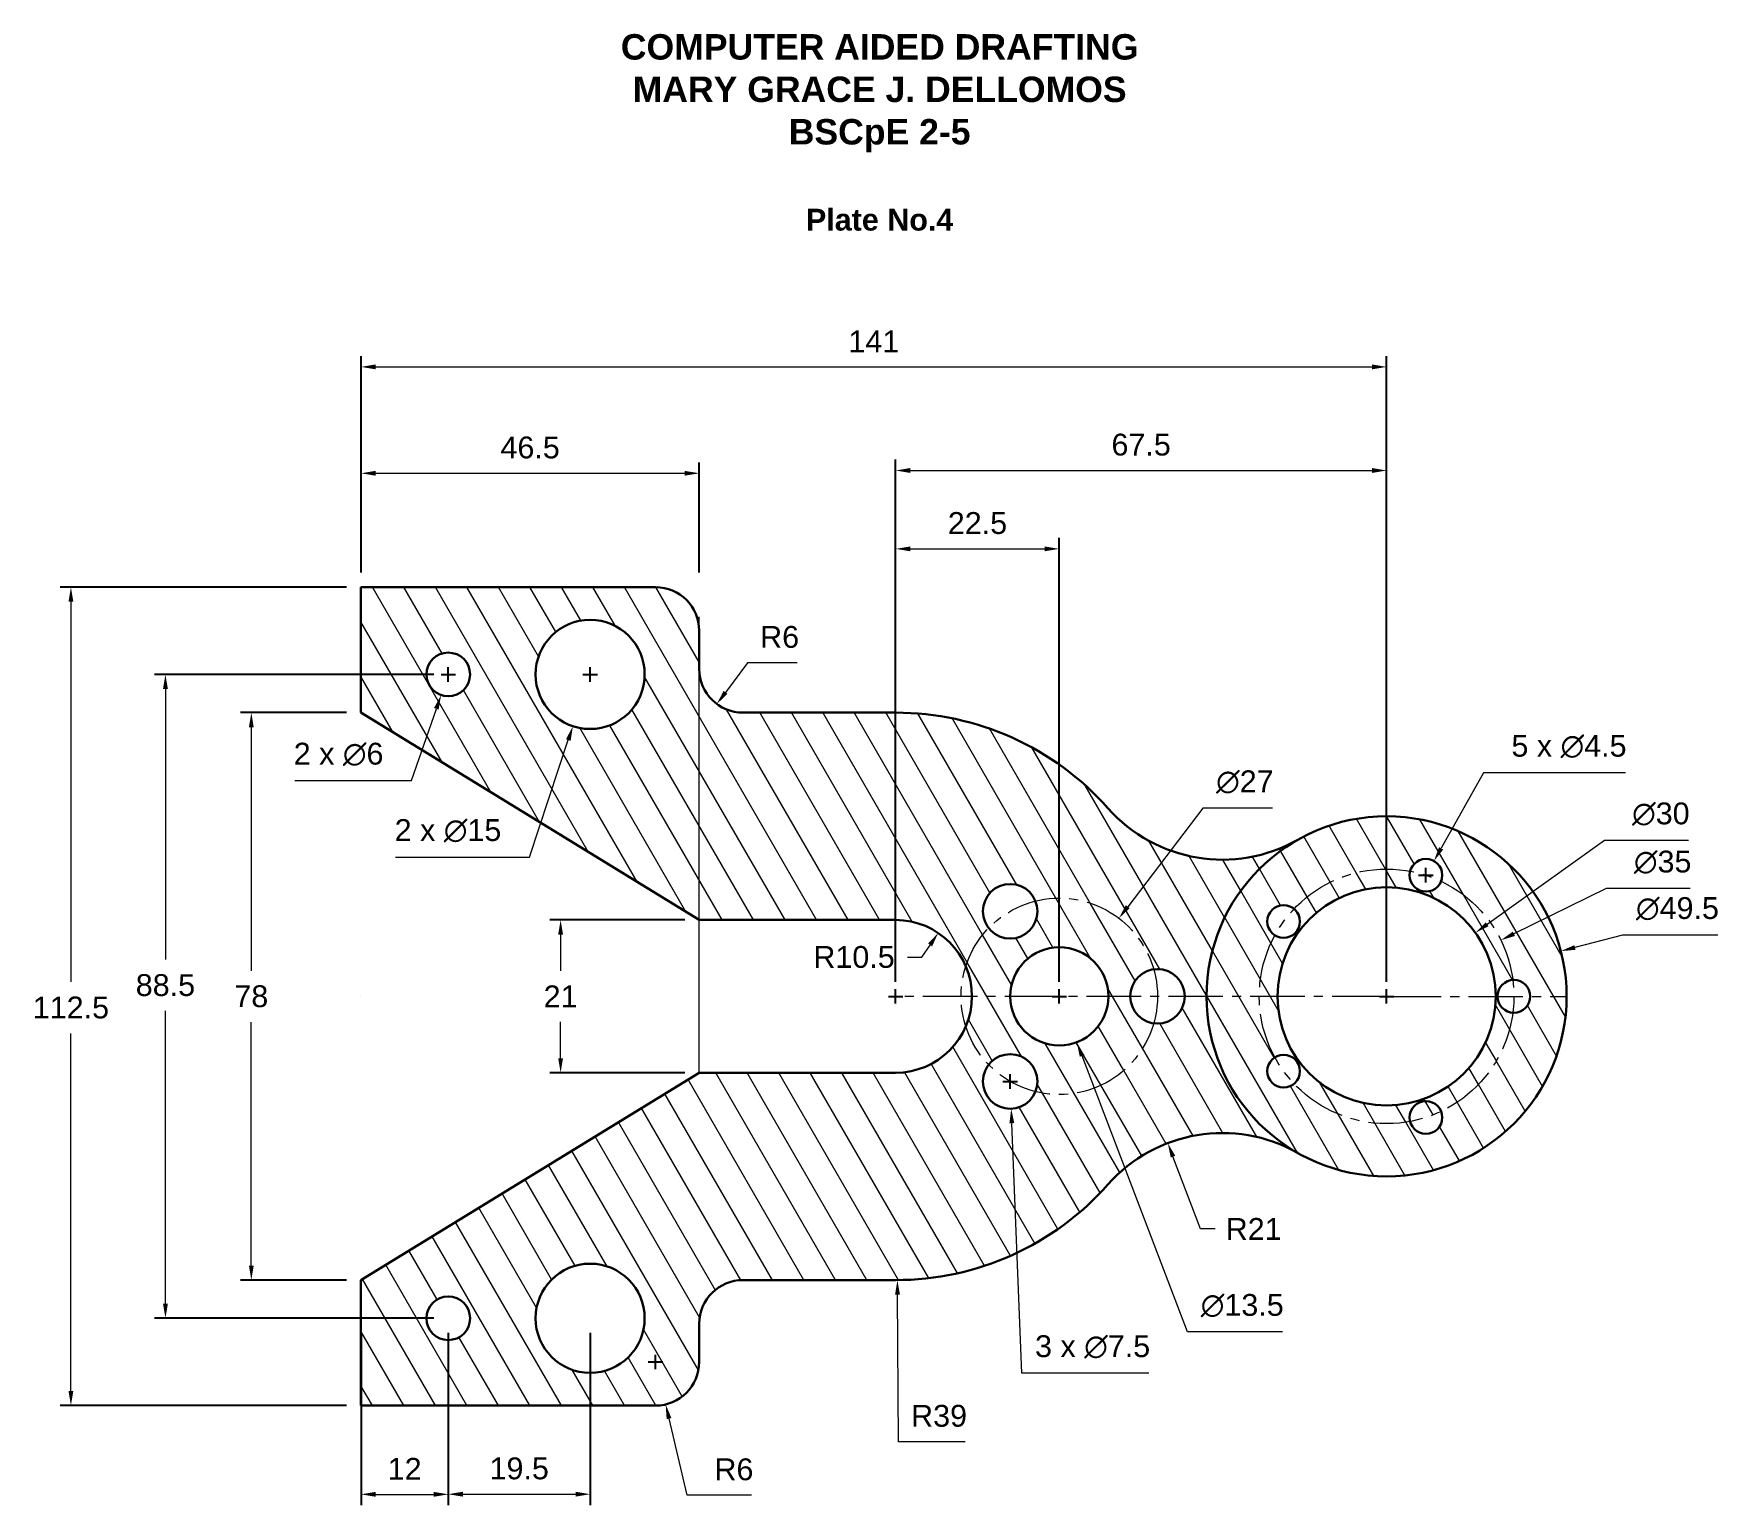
# Model space of a CAD drawing. Header units: inches. Extents: x 124 to 1591, y 61 to 1279.
# Drawn here: x 1358.8 to 1590.8, y 1077.1 to 1279.3 of the extents above; entities outside this region: 1.
import ezdxf

# ---------------------------------------------------------------- set-up
doc = ezdxf.new("R2010")
doc.units = ezdxf.units.IN
doc.header["$LTSCALE"] = 0.03937
doc.header["$MEASUREMENT"] = 0
doc.linetypes.add('CENTER2', pattern=[28.575, 19.05, -3.175, 3.175, -3.175])
for name, color, linetype, lineweight, true_color in [('centerline', 7, 'CENTER2', 13, 0xf1c400), ('construction', 7, 'Continuous', 9, 0x485cc7), ('dimension', 7, 'Continuous', 13, 0x31b700)]:
    doc.layers.add(name, color=color, linetype=linetype, lineweight=lineweight, true_color=true_color)
doc.layers.add('object line', color=7, linetype='Continuous', lineweight=30)
doc.styles.get("Standard").update_dxf_attribs({"font": 'arial.ttf'})
doc.dimstyles.new('grace', dxfattribs={"dimtxt": 3, "dimasz": 2, "dimexe": 1.5, "dimexo": 2, "dimgap": 2, "dimtad": 1, "dimtih": 1, "dimtoh": 1, "dimdec": 3, "dimdsep": 46, "dimtxsty": 'Standard', "dimcen": 1, "dimclrd": 256, "dimclrt": 256, "dimadec": 0, "dimazin": 0, "dimtfac": 1, "dimtdec": 3, "dimtofl": 0, "dimtmove": 0, "dimatfit": 3, "dimfxl": 0.03937, "dimlwd": -1, "dimarcsym": 0})

# ---------------------------------------------------------------- blocks, each defined once
blk = doc.blocks.new('*D2')
at = {"layer": 'Defpoints', "color": 0, "transparency": 16777216}
for p in [(1403.83, 1203.28), (1363.95, 1090.78), (1403.83, 1090.78)]:
    blk.add_point(p, dxfattribs=at)
at = {"layer": 'dimension', "color": 0, "lineweight": -2, "transparency": 16777216}
for p, q in [((1401.83, 1203.28), (1362.45, 1203.28)), ((1401.83, 1090.78), (1362.45, 1090.78))]:
    blk.add_line(p, q, dxfattribs=at)
at = {"layer": 'dimension', "transparency": 16777216}
for p, q in [((1363.95, 1201.28), (1363.95, 1149.01)), ((1363.95, 1092.78), (1363.95, 1141.94))]:
    blk.add_line(p, q, dxfattribs=at)
for points in [[(1363.62, 1201.28), (1364.28, 1201.28), (1363.95, 1203.28)], [(1363.62, 1092.78), (1364.28, 1092.78), (1363.95, 1090.78)]]:
    blk.add_solid(points, dxfattribs=at)
at = {"layer": 'dimension', "transparency": 16777216, "insert": (1363.95, 1145.48), "char_height": 3, "attachment_point": 5}
blk.add_mtext('112.5', dxfattribs=at)
blk = doc.blocks.new('*D3')
at = {"layer": 'Defpoints', "color": 0, "transparency": 16777216}
for p in [(1403.83, 1186.03), (1388.75, 1108.03), (1403.83, 1108.03)]:
    blk.add_point(p, dxfattribs=at)
at = {"layer": 'dimension', "color": 0, "lineweight": -2, "transparency": 16777216}
for p, q in [((1401.83, 1186.03), (1387.25, 1186.03)), ((1401.83, 1108.03), (1387.25, 1108.03))]:
    blk.add_line(p, q, dxfattribs=at)
at = {"layer": 'dimension', "transparency": 16777216}
for p, q in [((1388.75, 1184.03), (1388.75, 1150.56)), ((1388.75, 1110.03), (1388.75, 1143.5))]:
    blk.add_line(p, q, dxfattribs=at)
for points in [[(1388.42, 1184.03), (1389.08, 1184.03), (1388.75, 1186.03)], [(1388.42, 1110.03), (1389.08, 1110.03), (1388.75, 1108.03)]]:
    blk.add_solid(points, dxfattribs=at)
at = {"layer": 'dimension', "transparency": 16777216, "insert": (1388.75, 1147.03), "char_height": 3, "attachment_point": 5}
blk.add_mtext('78', dxfattribs=at)
blk = doc.blocks.new('*D4')
at = {"layer": 'Defpoints', "color": 0, "transparency": 16777216}
for p in [(1415.83, 1191.28), (1376.94, 1102.78), (1415.83, 1102.78)]:
    blk.add_point(p, dxfattribs=at)
at = {"layer": 'dimension', "color": 0, "lineweight": -2, "transparency": 16777216}
for p, q in [((1413.83, 1191.28), (1375.44, 1191.28)), ((1413.83, 1102.78), (1375.44, 1102.78))]:
    blk.add_line(p, q, dxfattribs=at)
at = {"layer": 'dimension', "transparency": 16777216}
for p, q in [((1376.94, 1189.28), (1376.94, 1152.1)), ((1376.94, 1104.78), (1376.94, 1145.03))]:
    blk.add_line(p, q, dxfattribs=at)
for points in [[(1376.61, 1189.28), (1377.28, 1189.28), (1376.94, 1191.28)], [(1376.61, 1104.78), (1377.28, 1104.78), (1376.94, 1102.78)]]:
    blk.add_solid(points, dxfattribs=at)
at = {"layer": 'dimension', "transparency": 16777216, "insert": (1376.94, 1148.56), "char_height": 3, "attachment_point": 5}
blk.add_mtext('88.5', dxfattribs=at)
blk = doc.blocks.new('*D5')
at = {"layer": 'Defpoints', "color": 0, "transparency": 16777216}
for p in [(1544.83, 1233.55), (1403.83, 1203.28), (1544.83, 1149.9)]:
    blk.add_point(p, dxfattribs=at)
at = {"layer": 'dimension', "color": 0, "lineweight": -2, "transparency": 16777216}
for p, q in [((1403.83, 1205.28), (1403.83, 1235.05)), ((1544.83, 1151.9), (1544.83, 1235.05))]:
    blk.add_line(p, q, dxfattribs=at)
at = {"layer": 'dimension', "transparency": 16777216}
blk.add_line((1405.83, 1233.55), (1542.83, 1233.55), dxfattribs=at)
for points in [[(1405.83, 1233.89), (1405.83, 1233.22), (1403.83, 1233.55)], [(1542.83, 1233.89), (1542.83, 1233.22), (1544.83, 1233.55)]]:
    blk.add_solid(points, dxfattribs=at)
at = {"layer": 'dimension', "transparency": 16777216, "insert": (1474.33, 1237.06), "char_height": 3, "attachment_point": 5}
blk.add_mtext('141', dxfattribs=at)
blk = doc.blocks.new('*D6')
at = {"layer": 'Defpoints', "color": 0, "transparency": 16777216}
for p in [(1450.33, 1218.93), (1403.83, 1203.28), (1450.33, 1203.28)]:
    blk.add_point(p, dxfattribs=at)
at = {"layer": 'dimension', "color": 0, "lineweight": -2, "transparency": 16777216}
for p, q in [((1403.83, 1205.28), (1403.83, 1220.43)), ((1450.33, 1205.28), (1450.33, 1220.43))]:
    blk.add_line(p, q, dxfattribs=at)
at = {"layer": 'dimension', "transparency": 16777216}
blk.add_line((1405.83, 1218.93), (1448.33, 1218.93), dxfattribs=at)
for points in [[(1405.83, 1219.26), (1405.83, 1218.6), (1403.83, 1218.93)], [(1448.33, 1219.26), (1448.33, 1218.6), (1450.33, 1218.93)]]:
    blk.add_solid(points, dxfattribs=at)
at = {"layer": 'dimension', "transparency": 16777216, "insert": (1427.08, 1222.46), "char_height": 3, "attachment_point": 5}
blk.add_mtext('46.5', dxfattribs=at)
blk = doc.blocks.new('*D7')
at = {"layer": 'Defpoints', "color": 0, "transparency": 16777216}
for p in [(1544.83, 1219.31), (1477.33, 1147.03), (1544.83, 1147.03)]:
    blk.add_point(p, dxfattribs=at)
at = {"layer": 'dimension', "color": 0, "lineweight": -2, "transparency": 16777216}
for p, q in [((1477.33, 1149.03), (1477.33, 1220.81)), ((1544.83, 1149.03), (1544.83, 1220.81))]:
    blk.add_line(p, q, dxfattribs=at)
at = {"layer": 'dimension', "transparency": 16777216}
blk.add_line((1479.33, 1219.31), (1542.83, 1219.31), dxfattribs=at)
for points in [[(1479.33, 1219.65), (1479.33, 1218.98), (1477.33, 1219.31)], [(1542.83, 1219.65), (1542.83, 1218.98), (1544.83, 1219.31)]]:
    blk.add_solid(points, dxfattribs=at)
at = {"layer": 'dimension', "transparency": 16777216, "insert": (1511.08, 1222.85), "char_height": 3, "attachment_point": 5}
blk.add_mtext('67.5', dxfattribs=at)
blk = doc.blocks.new('*D8')
at = {"layer": 'Defpoints', "color": 0, "transparency": 16777216}
for p in [(1499.83, 1208.54), (1477.33, 1147.03), (1499.83, 1147.03)]:
    blk.add_point(p, dxfattribs=at)
at = {"layer": 'dimension', "color": 0, "lineweight": -2, "transparency": 16777216}
for p, q in [((1477.33, 1149.03), (1477.33, 1210.04)), ((1499.83, 1149.03), (1499.83, 1210.04))]:
    blk.add_line(p, q, dxfattribs=at)
at = {"layer": 'dimension', "transparency": 16777216}
blk.add_line((1479.33, 1208.54), (1497.83, 1208.54), dxfattribs=at)
for points in [[(1479.33, 1208.87), (1479.33, 1208.21), (1477.33, 1208.54)], [(1497.83, 1208.87), (1497.83, 1208.21), (1499.83, 1208.54)]]:
    blk.add_solid(points, dxfattribs=at)
at = {"layer": 'dimension', "transparency": 16777216, "insert": (1488.58, 1212.07), "char_height": 3, "attachment_point": 5}
blk.add_mtext('22.5', dxfattribs=at)
blk = doc.blocks.new('*D9')
at = {"layer": 'Defpoints', "color": 0, "transparency": 16777216}
for p in [(1450.33, 1157.53), (1431.27, 1136.53), (1450.33, 1136.53)]:
    blk.add_point(p, dxfattribs=at)
at = {"layer": 'dimension', "color": 0, "lineweight": -2, "transparency": 16777216}
for p, q in [((1448.33, 1157.53), (1429.77, 1157.53)), ((1448.33, 1136.53), (1429.77, 1136.53))]:
    blk.add_line(p, q, dxfattribs=at)
at = {"layer": 'dimension', "transparency": 16777216}
for p, q in [((1431.27, 1155.53), (1431.27, 1150.54)), ((1431.27, 1138.53), (1431.27, 1143.53))]:
    blk.add_line(p, q, dxfattribs=at)
for points in [[(1430.94, 1155.53), (1431.6, 1155.53), (1431.27, 1157.53)], [(1430.94, 1138.53), (1431.6, 1138.53), (1431.27, 1136.53)]]:
    blk.add_solid(points, dxfattribs=at)
at = {"layer": 'dimension', "transparency": 16777216, "insert": (1431.27, 1147.03), "char_height": 3, "attachment_point": 5}
blk.add_mtext('21', dxfattribs=at)
blk = doc.blocks.new('*D10')
at = {"layer": 'Defpoints', "color": 0, "transparency": 16777216}
for p in [(1403.83, 1102.78), (1415.83, 1102.78), (1415.83, 1078.58)]:
    blk.add_point(p, dxfattribs=at)
at = {"layer": 'dimension', "color": 0, "lineweight": -2, "transparency": 16777216}
for p, q in [((1403.83, 1100.78), (1403.83, 1077.08)), ((1415.83, 1100.78), (1415.83, 1077.08))]:
    blk.add_line(p, q, dxfattribs=at)
at = {"layer": 'dimension', "transparency": 16777216}
blk.add_line((1405.83, 1078.58), (1413.83, 1078.58), dxfattribs=at)
for points in [[(1405.83, 1078.92), (1405.83, 1078.25), (1403.83, 1078.58)], [(1413.83, 1078.92), (1413.83, 1078.25), (1415.83, 1078.58)]]:
    blk.add_solid(points, dxfattribs=at)
at = {"layer": 'dimension', "transparency": 16777216, "insert": (1409.83, 1082.09), "char_height": 3, "attachment_point": 5}
blk.add_mtext('12', dxfattribs=at)
blk = doc.blocks.new('*D11')
at = {"layer": 'Defpoints', "color": 0, "transparency": 16777216}
for p in [(1415.83, 1102.78), (1435.33, 1102.78), (1435.33, 1078.6)]:
    blk.add_point(p, dxfattribs=at)
at = {"layer": 'dimension', "color": 0, "lineweight": -2, "transparency": 16777216}
for p, q in [((1415.83, 1100.78), (1415.83, 1077.1)), ((1435.33, 1100.78), (1435.33, 1077.1))]:
    blk.add_line(p, q, dxfattribs=at)
at = {"layer": 'dimension', "transparency": 16777216}
blk.add_line((1417.83, 1078.6), (1433.33, 1078.6), dxfattribs=at)
for points in [[(1417.83, 1078.94), (1417.83, 1078.27), (1415.83, 1078.6)], [(1433.33, 1078.94), (1433.33, 1078.27), (1435.33, 1078.6)]]:
    blk.add_solid(points, dxfattribs=at)
at = {"layer": 'dimension', "transparency": 16777216, "insert": (1425.58, 1082.13), "char_height": 3, "attachment_point": 5}
blk.add_mtext('19.5', dxfattribs=at)
blk = doc.blocks.new('*D12')
at = {"layer": 'Defpoints', "color": 0, "transparency": 16777216}
for p in [(1416.81, 1194.12), (1414.84, 1188.45)]:
    blk.add_point(p, dxfattribs=at)
at = {"layer": 'dimension', "color": 0, "lineweight": -2, "transparency": 16777216}
for p, q in [((1414.83, 1191.28), (1416.83, 1191.28)), ((1415.83, 1190.28), (1415.83, 1192.28))]:
    blk.add_line(p, q, dxfattribs=at)
at = {"layer": 'dimension', "transparency": 16777216}
for p, q in [((1410.76, 1176.68), (1414.19, 1186.56)), ((1394.73, 1176.68), (1410.76, 1176.68))]:
    blk.add_line(p, q, dxfattribs=at)
blk.add_solid([(1413.87, 1186.67), (1414.5, 1186.45), (1414.84, 1188.45)], dxfattribs=at)
at = {"layer": 'dimension', "transparency": 16777216, "insert": (1400.75, 1180.29), "char_height": 3, "attachment_point": 5}
blk.add_mtext('2 x ∅6', dxfattribs=at)
blk = doc.blocks.new('*D13')
at = {"layer": 'Defpoints', "color": 0, "transparency": 16777216}
for p in [(1437.69, 1198.4), (1432.96, 1184.17)]:
    blk.add_point(p, dxfattribs=at)
at = {"layer": 'dimension', "color": 0, "lineweight": -2, "transparency": 16777216}
for p, q in [((1434.33, 1191.28), (1436.33, 1191.28)), ((1435.33, 1190.28), (1435.33, 1192.28))]:
    blk.add_line(p, q, dxfattribs=at)
at = {"layer": 'dimension', "transparency": 16777216}
for p, q in [((1426.98, 1166.18), (1432.33, 1182.27)), ((1408.59, 1166.18), (1426.98, 1166.18))]:
    blk.add_line(p, q, dxfattribs=at)
blk.add_solid([(1432.01, 1182.37), (1432.65, 1182.16), (1432.96, 1184.17)], dxfattribs=at)
at = {"layer": 'dimension', "transparency": 16777216, "insert": (1415.79, 1169.79), "char_height": 3, "attachment_point": 5}
blk.add_mtext('2 x ∅15', dxfattribs=at)
blk = doc.blocks.new('*D14')
at = {"layer": 'Defpoints', "color": 0, "transparency": 16777216}
for p in [(1456.33, 1192.03), (1452.75, 1187.21)]:
    blk.add_point(p, dxfattribs=at)
at = {"layer": 'dimension', "transparency": 16777216}
for p, q in [((1456.96, 1192.89), (1453.94, 1188.82)), ((1463.8, 1192.89), (1456.96, 1192.89))]:
    blk.add_line(p, q, dxfattribs=at)
blk.add_solid([(1453.67, 1189.02), (1454.21, 1188.62), (1452.75, 1187.21)], dxfattribs=at)
at = {"layer": 'dimension', "transparency": 16777216, "insert": (1461.38, 1196.42), "char_height": 3, "attachment_point": 5}
blk.add_mtext('R6', dxfattribs=at)
blk = doc.blocks.new('*D15')
at = {"layer": 'Defpoints', "color": 0, "transparency": 16777216}
for p in [(1483.18, 1155.75), (1477.33, 1147.03)]:
    blk.add_point(p, dxfattribs=at)
at = {"layer": 'dimension', "transparency": 16777216}
for p, q in [((1480.95, 1152.43), (1482.06, 1154.09)), ((1478.95, 1152.43), (1480.95, 1152.43))]:
    blk.add_line(p, q, dxfattribs=at)
blk.add_solid([(1481.79, 1154.28), (1482.34, 1153.9), (1483.18, 1155.75)], dxfattribs=at)
at = {"layer": 'dimension', "transparency": 16777216, "insert": (1471.61, 1152.43), "char_height": 3, "attachment_point": 5}
blk.add_mtext('R10.5', dxfattribs=at)
blk = doc.blocks.new('*D16')
at = {"layer": 'Defpoints', "color": 0, "transparency": 16777216}
for p in [(1568.78, 1153.25), (1520.87, 1140.82)]:
    blk.add_point(p, dxfattribs=at)
at = {"layer": 'dimension', "transparency": 16777216}
for p, q in [((1577.27, 1155.45), (1570.72, 1153.75)), ((1590.35, 1155.45), (1577.27, 1155.45))]:
    blk.add_line(p, q, dxfattribs=at)
at = {"layer": 'dimension', "color": 0, "lineweight": -2, "transparency": 16777216}
for p, q in [((1543.83, 1147.03), (1545.83, 1147.03)), ((1544.83, 1146.03), (1544.83, 1148.03))]:
    blk.add_line(p, q, dxfattribs=at)
at = {"layer": 'dimension', "transparency": 16777216}
blk.add_solid([(1570.63, 1154.07), (1570.8, 1153.43), (1568.78, 1153.25)], dxfattribs=at)
at = {"layer": 'dimension', "transparency": 16777216, "insert": (1584.81, 1159.07), "char_height": 3, "attachment_point": 5}
blk.add_mtext('∅49.5', dxfattribs=at)
blk = doc.blocks.new('*D17')
at = {"layer": 'Defpoints', "color": 0, "transparency": 16777216}
for p in [(1560.53, 1154.75), (1529.12, 1139.32)]:
    blk.add_point(p, dxfattribs=at)
at = {"layer": 'dimension', "transparency": 16777216}
for p, q in [((1574.99, 1161.84), (1562.33, 1155.63)), ((1586.57, 1161.84), (1574.99, 1161.84))]:
    blk.add_line(p, q, dxfattribs=at)
at = {"layer": 'dimension', "color": 0, "lineweight": -2, "transparency": 16777216}
for p, q in [((1543.83, 1147.03), (1545.83, 1147.03)), ((1544.83, 1146.03), (1544.83, 1148.03))]:
    blk.add_line(p, q, dxfattribs=at)
at = {"layer": 'dimension', "transparency": 16777216}
blk.add_solid([(1562.18, 1155.93), (1562.48, 1155.33), (1560.53, 1154.75)], dxfattribs=at)
at = {"layer": 'dimension', "transparency": 16777216, "insert": (1582.78, 1165.46), "char_height": 3, "attachment_point": 5}
blk.add_mtext('∅35', dxfattribs=at)
blk = doc.blocks.new('*D18')
at = {"layer": 'Defpoints', "color": 0, "transparency": 16777216}
for p in [(1557.02, 1155.76), (1532.63, 1138.3)]:
    blk.add_point(p, dxfattribs=at)
at = {"layer": 'dimension', "transparency": 16777216}
for p, q in [((1574.76, 1168.46), (1558.65, 1156.93)), ((1586.31, 1168.46), (1574.76, 1168.46))]:
    blk.add_line(p, q, dxfattribs=at)
at = {"layer": 'dimension', "color": 0, "lineweight": -2, "transparency": 16777216}
for p, q in [((1543.83, 1147.03), (1545.83, 1147.03)), ((1544.83, 1146.03), (1544.83, 1148.03))]:
    blk.add_line(p, q, dxfattribs=at)
at = {"layer": 'dimension', "transparency": 16777216}
blk.add_solid([(1558.46, 1157.2), (1558.84, 1156.66), (1557.02, 1155.76)], dxfattribs=at)
at = {"layer": 'dimension', "transparency": 16777216, "insert": (1582.53, 1172.08), "char_height": 3, "attachment_point": 5}
blk.add_mtext('∅30', dxfattribs=at)
blk = doc.blocks.new('*D19')
at = {"layer": 'Defpoints', "color": 0, "transparency": 16777216}
for p in [(1551.34, 1165.64), (1549.13, 1161.72)]:
    blk.add_point(p, dxfattribs=at)
at = {"layer": 'dimension', "transparency": 16777216}
for p, q in [((1558.15, 1177.76), (1552.32, 1167.38)), ((1577.65, 1177.76), (1558.15, 1177.76))]:
    blk.add_line(p, q, dxfattribs=at)
at = {"layer": 'dimension', "color": 0, "lineweight": -2, "transparency": 16777216}
for p, q in [((1550.23, 1162.68), (1550.23, 1164.68)), ((1549.23, 1163.68), (1551.23, 1163.68))]:
    blk.add_line(p, q, dxfattribs=at)
at = {"layer": 'dimension', "transparency": 16777216}
blk.add_solid([(1552.03, 1167.54), (1552.61, 1167.22), (1551.34, 1165.64)], dxfattribs=at)
at = {"layer": 'dimension', "transparency": 16777216, "insert": (1569.9, 1181.38), "char_height": 3, "attachment_point": 5}
blk.add_mtext('5 x ∅4.5', dxfattribs=at)
blk = doc.blocks.new('*D20')
at = {"layer": 'Defpoints', "color": 0, "transparency": 16777216}
for p in [(1514.74, 1126.86), (1522.24, 1107.25)]:
    blk.add_point(p, dxfattribs=at)
at = {"layer": 'dimension', "transparency": 16777216}
for p, q in [((1519.26, 1115.06), (1515.46, 1125)), ((1521.26, 1115.06), (1519.26, 1115.06))]:
    blk.add_line(p, q, dxfattribs=at)
blk.add_solid([(1515.77, 1125.12), (1515.15, 1124.88), (1514.74, 1126.86)], dxfattribs=at)
at = {"layer": 'dimension', "transparency": 16777216, "insert": (1526.55, 1115.06), "char_height": 3, "attachment_point": 5}
blk.add_mtext('R21', dxfattribs=at)
blk = doc.blocks.new('*D21')
at = {"layer": 'Defpoints', "color": 0, "transparency": 16777216}
for p in [(1508.02, 1157.76), (1491.63, 1136.3)]:
    blk.add_point(p, dxfattribs=at)
at = {"layer": 'dimension', "transparency": 16777216}
for p, q in [((1519.56, 1172.88), (1509.23, 1159.35)), ((1529.12, 1172.88), (1519.56, 1172.88))]:
    blk.add_line(p, q, dxfattribs=at)
at = {"layer": 'dimension', "color": 0, "lineweight": -2, "transparency": 16777216}
for p, q in [((1498.83, 1147.03), (1500.83, 1147.03)), ((1499.83, 1146.03), (1499.83, 1148.03))]:
    blk.add_line(p, q, dxfattribs=at)
at = {"layer": 'dimension', "transparency": 16777216}
blk.add_solid([(1508.97, 1159.56), (1509.5, 1159.15), (1508.02, 1157.76)], dxfattribs=at)
at = {"layer": 'dimension', "transparency": 16777216, "insert": (1525.34, 1176.49), "char_height": 3, "attachment_point": 5}
blk.add_mtext('∅27', dxfattribs=at)
blk = doc.blocks.new('*D22')
at = {"layer": 'Defpoints', "color": 0, "transparency": 16777216}
for p in [(1497.42, 1153.34), (1502.23, 1140.73)]:
    blk.add_point(p, dxfattribs=at)
at = {"layer": 'dimension', "color": 0, "lineweight": -2, "transparency": 16777216}
for p, q in [((1498.83, 1147.03), (1500.83, 1147.03)), ((1499.83, 1146.03), (1499.83, 1148.03))]:
    blk.add_line(p, q, dxfattribs=at)
at = {"layer": 'dimension', "transparency": 16777216}
for p, q in [((1517.44, 1100.91), (1502.95, 1138.86)), ((1530.52, 1100.91), (1517.44, 1100.91))]:
    blk.add_line(p, q, dxfattribs=at)
blk.add_solid([(1503.26, 1138.98), (1502.64, 1138.74), (1502.23, 1140.73)], dxfattribs=at)
at = {"layer": 'dimension', "transparency": 16777216, "insert": (1524.98, 1104.52), "char_height": 3, "attachment_point": 5}
blk.add_mtext('∅13.5', dxfattribs=at)
blk = doc.blocks.new('*D23')
at = {"layer": 'Defpoints', "color": 0, "transparency": 16777216}
for p in [(1492.93, 1139.09), (1493.22, 1131.59)]:
    blk.add_point(p, dxfattribs=at)
at = {"layer": 'dimension', "color": 0, "lineweight": -2, "transparency": 16777216}
for p, q in [((1492.08, 1135.34), (1494.08, 1135.34)), ((1493.08, 1134.34), (1493.08, 1136.34))]:
    blk.add_line(p, q, dxfattribs=at)
at = {"layer": 'dimension', "transparency": 16777216}
for p, q in [((1494.66, 1095.23), (1493.3, 1129.6)), ((1512.16, 1095.23), (1494.66, 1095.23))]:
    blk.add_line(p, q, dxfattribs=at)
blk.add_solid([(1493.64, 1129.61), (1492.97, 1129.58), (1493.22, 1131.59)], dxfattribs=at)
at = {"layer": 'dimension', "transparency": 16777216, "insert": (1504.41, 1098.85), "char_height": 3, "attachment_point": 5}
blk.add_mtext('3 x ∅7.5', dxfattribs=at)
blk = doc.blocks.new('*D24')
at = {"layer": 'Defpoints', "color": 0, "transparency": 16777216}
for p in [(1444.33, 1096.78), (1445.71, 1090.95)]:
    blk.add_point(p, dxfattribs=at)
at = {"layer": 'dimension', "color": 0, "lineweight": -2, "transparency": 16777216}
for p, q in [((1444.33, 1095.78), (1444.33, 1097.78)), ((1443.33, 1096.78), (1445.33, 1096.78))]:
    blk.add_line(p, q, dxfattribs=at)
at = {"layer": 'dimension', "transparency": 16777216}
for p, q in [((1448.68, 1078.47), (1446.18, 1089)), ((1457.52, 1078.47), (1448.68, 1078.47))]:
    blk.add_line(p, q, dxfattribs=at)
blk.add_solid([(1446.5, 1089.08), (1445.85, 1088.92), (1445.71, 1090.95)], dxfattribs=at)
at = {"layer": 'dimension', "transparency": 16777216, "insert": (1455.1, 1082), "char_height": 3, "attachment_point": 5}
blk.add_mtext('R6', dxfattribs=at)
blk = doc.blocks.new('*D25')
at = {"layer": 'Defpoints', "color": 0, "transparency": 16777216}
for p in [(1477.33, 1147.03), (1477.57, 1108.03)]:
    blk.add_point(p, dxfattribs=at)
at = {"layer": 'dimension', "color": 0, "lineweight": -2, "transparency": 16777216}
for p, q in [((1476.33, 1147.03), (1478.33, 1147.03)), ((1477.33, 1146.03), (1477.33, 1148.03))]:
    blk.add_line(p, q, dxfattribs=at)
at = {"layer": 'dimension', "transparency": 16777216}
for p, q in [((1477.71, 1085.82), (1477.59, 1106.03)), ((1486.89, 1085.82), (1477.71, 1085.82))]:
    blk.add_line(p, q, dxfattribs=at)
blk.add_solid([(1477.92, 1106.04), (1477.25, 1106.03), (1477.57, 1108.03)], dxfattribs=at)
at = {"layer": 'dimension', "transparency": 16777216, "insert": (1483.3, 1089.36), "char_height": 3, "attachment_point": 5}
blk.add_mtext('R39', dxfattribs=at)

msp = doc.modelspace()

# ---------------------------------------------------------------- hatches: boundary and pattern name
at = {"layer": 'dimension', "linetype": 'Continuous', "lineweight": 13, "transparency": 33554653}
h = msp.add_hatch(dxfattribs=at)
h.set_pattern_fill('ANSI31', scale=30, angle=75)
h.paths.add_polyline_path([(1450.3261, 1197.2827, 0.41421356), (1444.3261, 1203.2827), (1403.8261, 1203.2827), (1403.8261, 1186.0327), (1450.3261, 1157.5327)])
h.paths.add_polyline_path([(1427.8261, 1191.2827, -1), (1442.8261, 1191.2827, -1)], flags=16)
h.paths.add_polyline_path([(1412.8261, 1191.2827, -1), (1418.8261, 1191.2827, -1)], flags=16)
h.paths.add_polyline_path([(1506.5192, 1172.8931, 0.21467449), (1477.3261, 1186.0327), (1456.3261, 1186.0327, -0.37796447), (1450.3731, 1191.2827), (1450.3261, 1191.2827), (1450.3261, 1157.5327), (1477.3261, 1157.5327, -0.29995372), (1486.9761, 1151.1713, -0.11473544), (1490.1204, 1156.4162, -0.16726885), (1489.3261, 1158.7241, -0.82421589), (1496.5526, 1160.1298, -0.40436011), (1512.8053, 1150.7464, -0.45563961), (1517.0761, 1147.0327), (1520.0761, 1147.0327, -0.26989042), (1532.6066, 1168.5559, -0.35436076)])
h.paths.add_polyline_path([(1532.6066, 1125.5095, -0.26989042), (1520.0761, 1147.0327), (1517.0761, 1147.0327, -0.45563961), (1512.8053, 1143.3191, -0.40436011), (1496.5526, 1133.9356, -0.82421589), (1489.3261, 1135.3414, -0.16726885), (1490.1204, 1137.6493, -0.11473544), (1486.9761, 1142.8942, -0.29995372), (1477.3261, 1136.5327), (1450.3261, 1136.5327), (1403.8261, 1108.0327), (1403.8261, 1102.7827), (1403.8261, 1090.7827), (1444.3261, 1090.7827, 0.41421356), (1450.3261, 1096.7827), (1450.3261, 1102.0327, -0.41421356), (1456.3261, 1108.0327), (1477.3261, 1108.0327, 0.21467449), (1506.5192, 1121.1723, -0.35436076)])
h.paths.add_polyline_path([(1442.8261, 1102.7827, -1), (1427.8261, 1102.7827, -1)], flags=16)
h.paths.add_polyline_path([(1418.8261, 1102.7827, -1), (1412.8261, 1102.7827, -1)], flags=16)
h.paths.add_polyline_path([(1520.0761, 1147.0327), (1527.3261, 1147.0327, -0.12556838), (1529.4655, 1155.4174, -0.25715565), (1528.4183, 1157.319, -0.63514483), (1532.1051, 1159.0505, -0.25515998), (1548.0537, 1164.2325, -0.88228449), (1552.4839, 1163.6762, -0.09490575), (1552.3246, 1162.8448, -0.25515998), (1562.1814, 1149.2781, -0.43318341), (1564.5761, 1147.0327), (1569.5761, 1147.0327, 1)])
h.paths.add_polyline_path([(1532.1051, 1135.015, -0.63514483), (1528.4183, 1136.7465, -0.25715565), (1529.4655, 1138.648, -0.12556838), (1527.3261, 1147.0327), (1520.0761, 1147.0327, 1), (1569.5761, 1147.0327), (1564.5761, 1147.0327, -0.43318341), (1562.1814, 1144.7874, -0.25515998), (1552.3246, 1131.2206, -0.09490575), (1552.4839, 1130.3892, -0.88228449), (1548.0537, 1129.8329, -0.25515998)])
at = {"layer": 'dimension', "transparency": 33554653}
h = msp.add_hatch(dxfattribs=at)
h.set_pattern_fill('ANSI31', scale=30, angle=75)
h.paths.add_polyline_path([(1496.5526, 1160.1298, -0.09636146), (1496.8261, 1158.7241, -0.71340133), (1490.1204, 1156.4162, 0.11473544), (1486.9761, 1151.1713, -0.10163252), (1487.8261, 1147.0327), (1493.0761, 1147.0327, -1), (1506.5761, 1147.0327), (1509.5761, 1147.0327, -0.37396646), (1512.8053, 1150.7464, 0.40436011)])
h.paths.add_polyline_path([(1512.8053, 1143.3191, -0.37396646), (1509.5761, 1147.0327), (1506.5761, 1147.0327, -1), (1493.0761, 1147.0327), (1487.8261, 1147.0327, -0.10163252), (1486.9761, 1142.8942, 0.11473544), (1490.1204, 1137.6493, -0.71340133), (1496.8261, 1135.3414, -0.09636146), (1496.5526, 1133.9356, 0.40436011)])
h.paths.add_polyline_path([(1547.9839, 1163.6762, -0.06253864), (1548.0537, 1164.2325, 0.25515998), (1532.1051, 1159.0505, -0.22313325), (1532.9183, 1157.319, -0.59089291), (1529.4655, 1155.4174, 0.12556838), (1527.3261, 1147.0327, 1), (1562.3261, 1147.0327, 0.28971469), (1552.3246, 1162.8448, -0.82664125)])
h.paths.add_polyline_path([(1559.8261, 1147.0327, -1), (1529.8261, 1147.0327, -1)], flags=16)

# ---------------------------------------------------------------- linework, layer by layer
at = {"layer": 'centerline', "ltscale": 10}
for q in [(1477.3261, 1147.0327), (1569.5761, 1147.0327)]:
    msp.add_line((1544.8261, 1147.0327), q, dxfattribs=at)
for centre, radius in [((1544.8261, 1147.0327), 17.5), ((1499.8261, 1147.0327), 13.5)]:
    msp.add_circle(centre, radius, dxfattribs=at)
at = {"layer": 'construction'}
msp.add_line((1450.3261, 1136.5327), (1450.3261, 1199.2019), dxfattribs=at)
at = {"layer": 'dimension'}
for p, q in [((1403.8261, 1186.0327), (1403.8261, 1191.2827)), ((1450.3261, 1191.2827), (1450.3731, 1191.2827)), ((1403.8261, 1147.0327), (1403.8261, 1147.0327)), ((1403.8261, 1147.0327), (1403.8261, 1147.0327)), ((1403.8261, 1108.0327), (1403.8261, 1102.7827)), ((1450.3261, 1102.7827), (1450.3731, 1102.7827))]:
    msp.add_line(p, q, dxfattribs=at)
at = {"layer": 'object line'}
for p, q in [((1403.8261, 1203.2827), (1403.8261, 1186.0327)), ((1403.8261, 1203.2827), (1444.3261, 1203.2827)), ((1450.3261, 1197.2827), (1450.3261, 1192.0327)), ((1403.8261, 1186.0327), (1450.3261, 1157.5327)), ((1477.3261, 1186.0327), (1456.3261, 1186.0327)), ((1477.3261, 1157.5327), (1450.3261, 1157.5327)), ((1403.8261, 1108.0327), (1450.3261, 1136.5327)), ((1477.3261, 1136.5327), (1450.3261, 1136.5327)), ((1403.8261, 1090.7827), (1403.8261, 1108.0327)), ((1477.3261, 1108.0327), (1456.3261, 1108.0327)), ((1450.3261, 1096.7827), (1450.3261, 1102.0327)), ((1403.8261, 1090.7827), (1444.3261, 1090.7827)), ((1403.8261, 1090.7827), (1444.3261, 1090.7827))]:
    msp.add_line(p, q, dxfattribs=at)
for centre, radius in [((1435.3261, 1191.2827), 7.5), ((1415.8261, 1191.2827), 3), ((1544.8261, 1147.0327), 24.75), ((1550.2339, 1163.6762), 2.25), ((1493.0761, 1158.7241), 3.75), ((1544.8261, 1147.0327), 15), ((1530.6683, 1157.319), 2.25), ((1499.8261, 1147.0327), 6.75), ((1513.3261, 1147.0327), 3.75), ((1562.3261, 1147.0327), 2.25), ((1493.0761, 1135.3414), 3.75), ((1530.6683, 1136.7465), 2.25), ((1550.2339, 1130.3892), 2.25), ((1435.3261, 1102.7827), 7.5), ((1415.8261, 1102.7827), 3)]:
    msp.add_circle(centre, radius, dxfattribs=at)
for centre, radius, start, end in [((1444.3261, 1197.2827), 6, 0, 90), ((1456.3261, 1192.0327), 6, 180, 270), ((1477.3261, 1147.0327), 39, 41.53579, 90), ((1522.2386, 1186.818), 21, 221.53579, 299.585107), ((1477.3261, 1147.0327), 10.5, 270, 90), ((1522.2386, 1107.2475), 21, 60.414893, 138.46421), ((1477.3261, 1147.0327), 39, 270, 318.46421), ((1456.3261, 1102.0327), 6, 90, 180), ((1444.3261, 1096.7827), 6, 270, 0)]:
    msp.add_arc(centre, radius, start, end, dxfattribs=at)

# ---------------------------------------------------------------- texts
at = {"insert": (1377.7484, 1291.7938), "char_height": 4, "attachment_point": 1}
msp.add_mtext_dynamic_manual_height_columns('\\pxsm1,t5;{\\fArial|b1|i0|c0|p34;\\P\\pqc;\\H0.875x;\\PCOMPUTER AIDED DRAFTING\\PMARY GRACE J. DELLOMOS\\PBSCpE 2-5\\H0.85714x;\\P\\psm1.3;\\PPlate No.4}', width=194.761391, gutter_width=12.5, heights=[50.8942], dxfattribs=at)

# ---------------------------------------------------------------- dimensions: what is measured, and where the dimension line sits
at = {"layer": 'dimension'}
for base, p1, p2, picture, middle in [((1544.8261, 1233.5537), (1403.8261, 1203.2827), (1544.8261, 1149.8951), '*D5', (1474.3261, 1233.5537)), ((1450.3261, 1218.9295), (1403.8261, 1203.2827), (1450.3261, 1203.2827), '*D6', (1427.0761, 1218.9295)), ((1544.8261, 1219.3143), (1477.3261, 1147.0327), (1544.8261, 1147.0327), '*D7', (1511.0761, 1219.3143)), ((1499.8261, 1208.5385), (1477.3261, 1147.0327), (1499.8261, 1147.0327), '*D8', (1488.5761, 1208.5385)), ((1435.3261, 1078.6031), (1415.8261, 1102.7827), (1435.3261, 1102.7827), '*D11', (1425.5761, 1078.6031))]:
    dim = msp.add_linear_dim(base=base, p1=p1, p2=p2, dimstyle='grace', dxfattribs=at)
    dim.commit()
    dim.dimension.update_dxf_attribs({"geometry": picture, "text_midpoint": middle, "dimtype": 160})
for base, p1, p2, picture, middle in [((1363.9516, 1090.7827), (1403.8261, 1203.2827), (1403.8261, 1090.7827), '*D2', (1363.9516, 1145.4764)), ((1376.9438, 1102.7827), (1415.8261, 1191.2827), (1415.8261, 1102.7827), '*D4', (1376.9438, 1148.5644)), ((1388.7501, 1108.0327), (1403.8261, 1186.0327), (1403.8261, 1108.0327), '*D3', (1388.7501, 1147.0327)), ((1431.2696, 1136.5327), (1450.3261, 1157.5327), (1450.3261, 1136.5327), '*D9', (1431.2696, 1147.0327))]:
    dim = msp.add_linear_dim(base=base, p1=p1, p2=p2, angle=90, dimstyle='grace', dxfattribs=at)
    dim.commit()
    dim.dimension.update_dxf_attribs({"geometry": picture, "text_midpoint": middle, "dimtype": 160})
for p1, p2, text, picture, middle in [((1437.692, 1198.3998), (1432.9602, 1184.1657), '2 x <>', '*D13', (1415.7877, 1166.1781)), ((1416.8084, 1194.1173), (1414.8437, 1188.4481), '2 x <>', '*D12', (1400.7488, 1176.6763)), ((1549.1311, 1161.715), (1551.3367, 1165.6374), '5 x <>', '*D19', (1569.9036, 1177.7611)), ((1492.9278, 1139.0884), (1493.2243, 1131.5943), '3 x <>', '*D23', (1504.4116, 1095.2328))]:
    dim = msp.add_diameter_dim_2p(p1=p1, p2=p2, text=text, dimstyle='grace', dxfattribs=at)
    dim.commit()
    dim.dimension.update_dxf_attribs({"geometry": picture, "text_midpoint": middle, "dimtype": 163})
for center, mpoint, picture, middle in [((1456.3261, 1192.0327), (1452.7504, 1187.2146), '*D14', (1461.3776, 1192.8867)), ((1477.3261, 1147.0327), (1483.1777, 1155.751), '*D15', (1471.6054, 1152.4297)), ((1477.3261, 1147.0327), (1477.5738, 1108.0335), '*D25', (1483.3022, 1085.824)), ((1522.2386, 1107.2475), (1514.7449, 1126.8649), '*D20', (1526.5502, 1115.0567)), ((1444.3261, 1096.7827), (1445.7141, 1090.9455), '*D24', (1455.0978, 1078.4724))]:
    dim = msp.add_radius_dim(center=center, mpoint=mpoint, dimstyle='grace', dxfattribs=at)
    dim.commit()
    dim.dimension.update_dxf_attribs({"geometry": picture, "text_midpoint": middle, "dimtype": 164})
for p1, p2, picture, middle in [((1491.6346, 1136.3019), (1508.0175, 1157.7635), '*D21', (1525.3362, 1172.8782)), ((1532.6294, 1138.3012), (1557.0228, 1155.7643), '*D18', (1582.533, 1168.4603)), ((1529.1176, 1139.3195), (1560.5345, 1154.746), '*D17', (1582.7777, 1161.8419)), ((1520.8695, 1140.8161), (1568.7826, 1153.2494), '*D16', (1577.2698, 1155.4518)), ((1497.4185, 1153.3387), (1502.2337, 1140.7267), '*D22', (1524.9765, 1100.9063))]:
    dim = msp.add_diameter_dim_2p(p1=p1, p2=p2, dimstyle='grace', dxfattribs=at)
    dim.commit()
    dim.dimension.update_dxf_attribs({"geometry": picture, "text_midpoint": middle, "dimtype": 163})
dim = msp.add_linear_dim(base=(1415.8261, 1078.5832), p1=(1403.8261, 1102.7827), p2=(1415.8261, 1102.7827), dimstyle='grace', dxfattribs=at)
dim.commit()
dim.dimension.update_dxf_attribs({"geometry": '*D10', "text_midpoint": (1409.8261, 1082.0893)})

doc.saveas('drawing.dxf')
